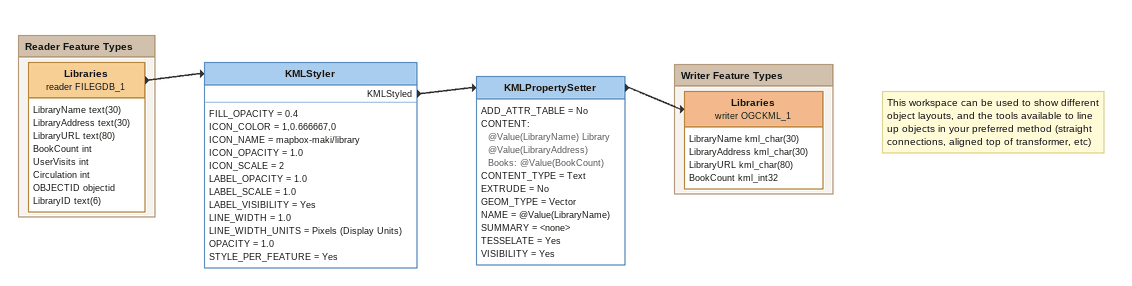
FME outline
KMLStyler
    FILL_OPACITY = 0.4
    ICON_COLOR = 1,0.666667,0
    ICON_NAME = mapbox-maki/library
    ICON_OPACITY = 1.0
    ICON_SCALE = 2
    LABEL_OPACITY = 1.0
    LABEL_SCALE = 1.0
    LABEL_VISIBILITY = Yes
    LINE_WIDTH = 1.0
    LINE_WIDTH_UNITS = Pixels (Display Units)
    OPACITY = 1.0
    STYLE_PER_FEATURE = Yes
    KMLStyled -> KMLPropertySetter
Note: This workspace can be used to show different object layouts, and the tools available to line up objects in your preferred method (straight connections, aligned top of transformer, etc)
KMLPropertySetter
    ADD_ATTR_TABLE = No
    CONTENT:
      @Value(LibraryName) Library
      @Value(LibraryAddress)
      Books: @Value(BookCount)
    CONTENT_TYPE = Text
    EXTRUDE = No
    GEOM_TYPE = Vector
    NAME = @Value(LibraryName)
    SUMMARY = <none>
    TESSELATE = Yes
    VISIBILITY = Yes
    -> Libraries (writer OGCKML_1)

Bookmark: Reader Feature Types
Libraries (reader FILEGDB_1)
    attributes: LibraryName text(30), LibraryAddress text(30), LibraryURL text(80), BookCount int, UserVisits int, Circulation int, OBJECTID objectid, LibraryID text(6)
    -> KMLStyler

Bookmark: Writer Feature Types
Libraries (writer OGCKML_1)
    attributes: LibraryName kml_char(30), LibraryAddress kml_char(30), LibraryURL kml_char(80), BookCount kml_int32
